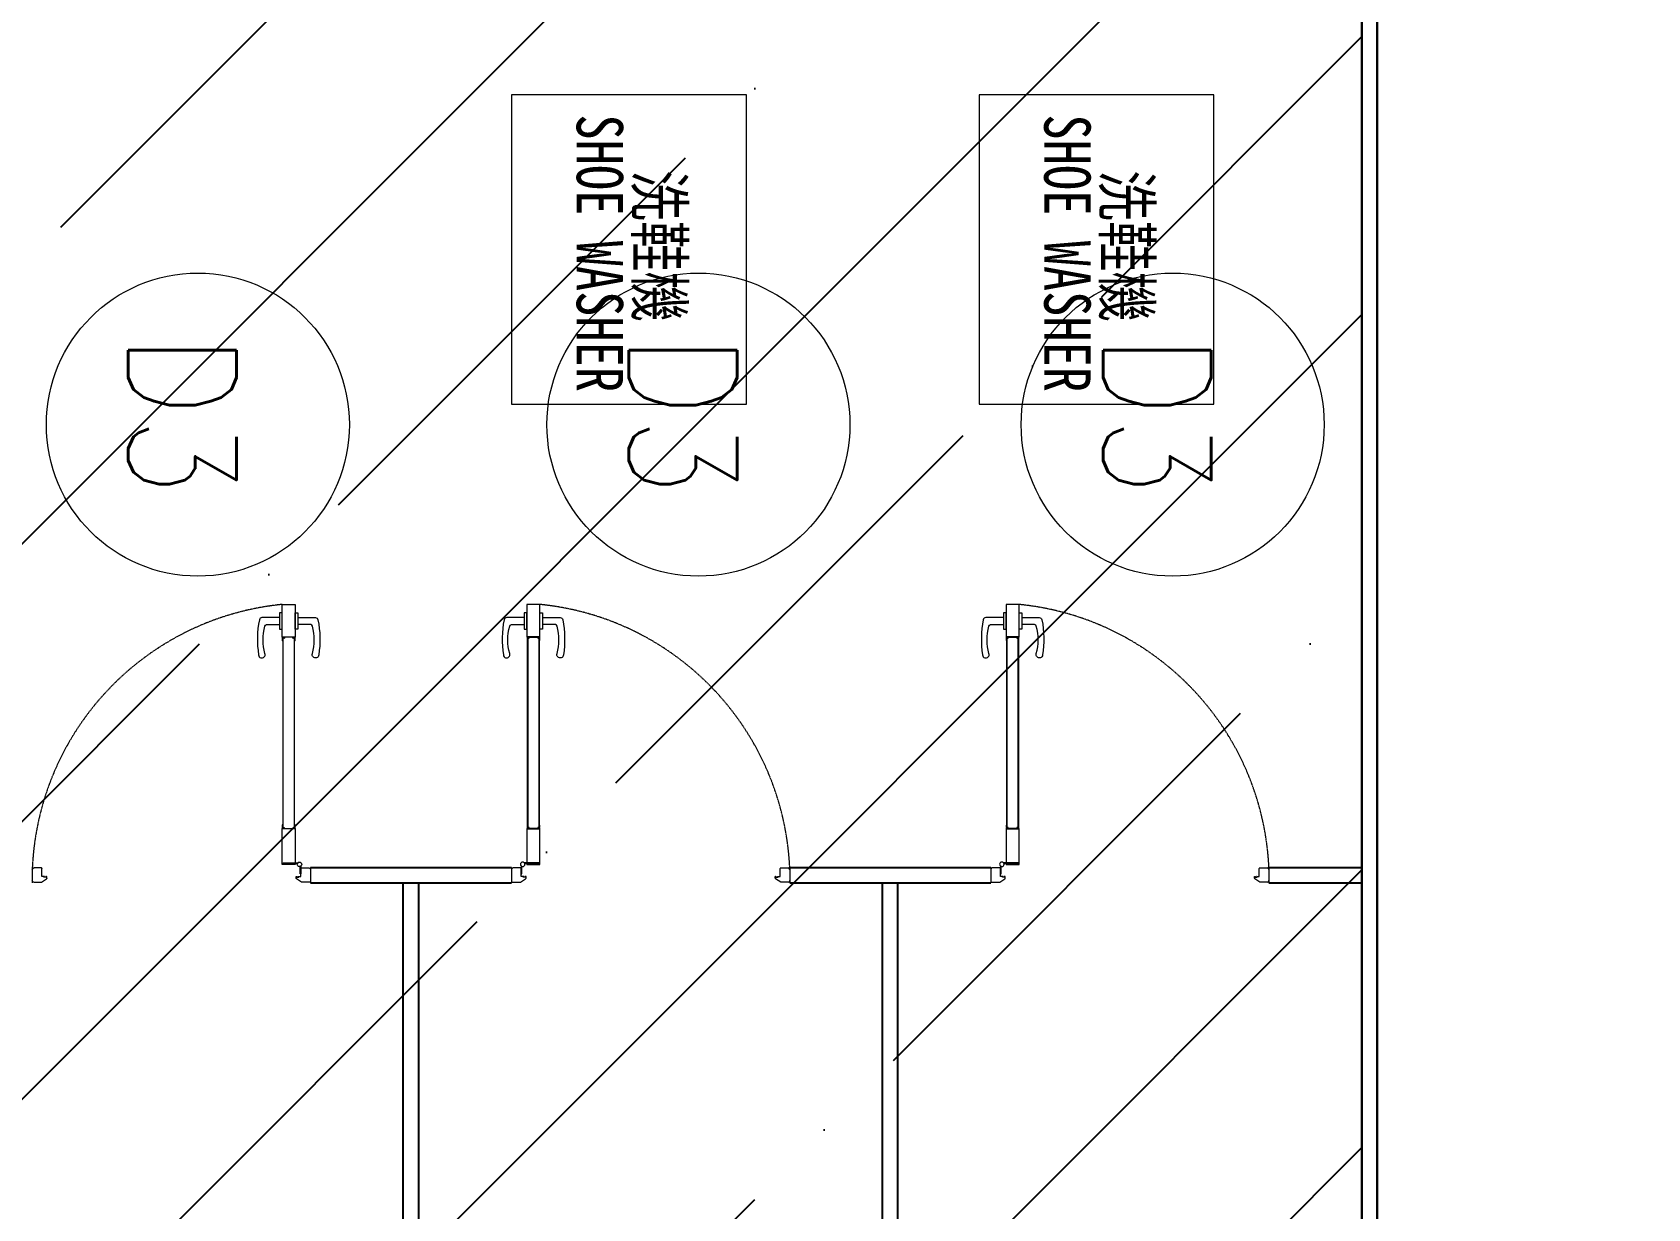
# Model space of a CAD drawing. Extents: x -15449 to 568150, y -1239737 to 53667.
# Drawn here: x 475414 to 480639, y -132039 to -128236 of the extents above; entities that cross this region are included whole.
import ezdxf
from ezdxf.enums import TextEntityAlignment as Align

# ---------------------------------------------------------------- set-up
doc = ezdxf.new("R2010")
doc.units = 0
doc.header["$LTSCALE"] = 8
doc.linetypes.add('TCP2-C-L30-E-SWG-EQ$0$TCP2-C-L30-E-SWG-EQ$0$HIDDEN', pattern=[0.3, 0.2, -0.1])
doc.layers.get('0').update_dxf_attribs({"color": 1, "linetype": 'CONTINUOUS'})
doc.layers.add('000_CTCI_CSA', color=7, linetype='CONTINUOUS')
doc.layers.add('高架地板', color=241, linetype='CONTINUOUS')
doc.layers.add('Block - Cargo Lift_dwg', color=7, linetype='CONTINUOUS', lineweight=9, true_color=0x767676)
doc.styles.add('188K-SM-03-F10-ARCH-PA-Y2257103$0$Standard', font='txt.shx', dxfattribs={"bigfont": 'chineset.shx'})
doc.styles.add('Site Area', font='arial.ttf', dxfattribs={"width": 0.8})

# ---------------------------------------------------------------- blocks, each defined once
blk = doc.blocks.new('188K-SM-03-F10-ARCH-PA-Y2257103$0$AP5A-SM-03-F20-ARCH-PA-Y2230801+Y2230803$0$把手GMT水平鎖')
blk.add_lwpolyline([(24.5, 8), (-24.5, 8), (-24.5, 0), (24.5, 0)], close=True)
blk.add_lwpolyline([(-11, 0), (-11, -40), (-10.4, -53.9, 0.327495), (-3.6, -61.8, 0.089847), (103.8, -64, 1.144881), (99.4, -44.7, -0.137079), (16.2, -44.7, -0.349357), (11, -39.6), (11, 0)], format="xyb")

msp = doc.modelspace()

# ---------------------------------------------------------------- hatches: boundary and pattern name
at = {"layer": '高架地板'}
h = msp.add_hatch(dxfattribs=at)
h.set_pattern_fill('ANSI35', color=256, scale=200)
h.paths.add_polyline_path([(479713.838, -121485.4155), (464513.6667, -121485.4155), (464519.1323, -133435.3981), (467513.5804, -133435.3967), (467513.8404, -140435.307), (473463.6699, -140435.3047), (473463.6699, -133985.4987), (479713.838, -133985.4983)])

# ---------------------------------------------------------------- linework, layer by layer
at = {"layer": '000_CTCI_CSA', "color": 8, "ltscale": 0.1, "true_color": 0x808080, "elevation": 0}
msp.add_lwpolyline([(479764.1147, -112577.0636), (509463.6678, -112577.0636), (509463.6678, -133434.7793), (512750.2089, -133434.7793), (512750.2092, -153234.7791), (483364.1147, -153234.7791), (483364.1147, -143635.4228), (479763.9769, -143635.4228), (479764.1147, -112577.0636)], dxfattribs=at)
at = {"layer": 'Block - Cargo Lift_dwg', "lineweight": -3}
for p, q in [((479713.8371, -121435.4167, 0), (479713.8383, -136935.4976, 0)), ((479763.8371, -121435.4167, 0), (479763.8383, -136935.4976, 0)), ((476313.53, -130935.4988, 0), (476963.53, -130935.4988, 0)), ((477863.53, -130935.4988, 0), (478513.53, -130935.4988, 0)), ((479413.53, -130935.4988, 0), (479713.53, -130935.4988, 0)), ((476313.53, -130985.4988, 0), (476963.53, -130985.4988, 0)), ((476613.53, -133985.4988, 0), (476613.53, -130985.4988, 0)), ((476663.53, -133985.4988, 0), (476663.53, -130985.4988, 0)), ((477863.53, -130985.4988, 0), (478513.53, -130985.4988, 0)), ((478163.53, -133985.4988, 0), (478163.53, -130985.4988, 0)), ((478213.53, -133985.4988, 0), (478213.53, -130985.4988, 0)), ((479413.53, -130985.4988, 0), (479713.53, -130985.4988, 0))]:
    msp.add_line(p, q, dxfattribs=at)
at = {"layer": 'Block - Cargo Lift_dwg', "color": 8, "true_color": 0x808080}
for p, q in [((476221.848, -130190.8901, 0), (476221.848, -130085.4988, 0)), ((476221.848, -130085.4988, 0), (476263.5872, -130085.4988, 0)), ((476263.5872, -130085.4988, 0), (476263.5872, -130190.8901, 0)), ((477055.212, -130085.4988, 0), (477013.4729, -130085.4988, 0)), ((477013.4729, -130085.4988, 0), (477013.4729, -130190.8901, 0)), ((477055.212, -130190.8901, 0), (477055.212, -130085.4988, 0)), ((478605.212, -130085.4988, 0), (478563.4729, -130085.4988, 0)), ((478563.4729, -130085.4988, 0), (478563.4729, -130190.8901, 0)), ((478605.212, -130190.8901, 0), (478605.212, -130085.4988, 0)), ((476263.5872, -130190.8901, 0), (476221.848, -130190.8901, 0)), ((476222.4741, -130202.9944, 0), (476222.4741, -130190.1596, 0)), ((476223.3688, -130204.3264, 0), (476222.534, -130203.1785, 0)), ((476222.7872, -130189.8466, 0), (476262.648, -130189.8466, 0)), ((476223.5176, -130191.4118, 0), (476223.5176, -130193.0814, 0)), ((476223.5176, -130194.7509, 0), (476223.5176, -130202.1596, 0)), ((476242.4046, -130191.0988, 0), (476223.8306, -130191.0988, 0)), ((476223.8306, -130193.3944, 0), (476228.4219, -130193.3944, 0)), ((476228.4219, -130194.4379, 0), (476223.8306, -130194.4379, 0)), ((476224.5611, -130194.4379, 0), (476223.935, -130194.4379, 0)), ((476223.935, -130194.4379, 0), (476223.935, -130806.3093, 0)), ((476223.935, -130202.577, 0), (476223.935, -130204.1422, 0)), ((476224.5611, -130806.3093, 0), (476224.5611, -130194.4379, 0)), ((476228.735, -130193.7075, 0), (476228.735, -130194.1249, 0)), ((476242.7176, -130190.7857, 0), (476242.4046, -130191.0988, 0)), ((476243.0306, -130191.0988, 0), (476242.7176, -130190.7857, 0)), ((476261.6046, -130191.0988, 0), (476243.0306, -130191.0988, 0)), ((476256.7002, -130194.1249, 0), (476256.7002, -130193.7075, 0)), ((476257.0132, -130193.3944, 0), (476261.6046, -130193.3944, 0)), ((476261.6046, -130194.4379, 0), (476257.0132, -130194.4379, 0)), ((476260.8741, -130194.4379, 0), (476260.8741, -130806.3093, 0)), ((476261.5002, -130194.4379, 0), (476260.8741, -130194.4379, 0)), ((476261.5002, -130806.3093, 0), (476261.5002, -130194.4379, 0)), ((476261.5002, -130204.1422, 0), (476261.5002, -130202.577, 0)), ((476261.9176, -130193.0814, 0), (476261.9176, -130191.4118, 0)), ((476261.9176, -130202.1596, 0), (476261.9176, -130194.7509, 0)), ((476262.9012, -130203.1785, 0), (476262.0664, -130204.3264, 0)), ((476262.9611, -130190.1596, 0), (476262.9611, -130202.9944, 0)), ((477013.4729, -130190.8901, 0), (477055.212, -130190.8901, 0)), ((477014.099, -130190.1596, 0), (477014.099, -130202.9944, 0)), ((477014.1588, -130203.1785, 0), (477014.9936, -130204.3264, 0)), ((477054.2729, -130189.8466, 0), (477014.412, -130189.8466, 0)), ((477015.1424, -130193.0814, 0), (477015.1424, -130191.4118, 0)), ((477015.1424, -130202.1596, 0), (477015.1424, -130194.7509, 0)), ((477015.4555, -130191.0988, 0), (477034.0294, -130191.0988, 0)), ((477020.0468, -130193.3944, 0), (477015.4555, -130193.3944, 0)), ((477015.4555, -130194.4379, 0), (477020.0468, -130194.4379, 0)), ((477015.5598, -130806.3093, 0), (477015.5598, -130194.4379, 0)), ((477015.5598, -130194.4379, 0), (477016.1859, -130194.4379, 0)), ((477015.5598, -130204.1422, 0), (477015.5598, -130202.577, 0)), ((477016.1859, -130194.4379, 0), (477016.1859, -130806.3093, 0)), ((477020.3598, -130194.1249, 0), (477020.3598, -130193.7075, 0)), ((477034.0294, -130191.0988, 0), (477034.3424, -130190.7857, 0)), ((477034.3424, -130190.7857, 0), (477034.6555, -130191.0988, 0)), ((477034.6555, -130191.0988, 0), (477053.2294, -130191.0988, 0)), ((477048.325, -130193.7075, 0), (477048.325, -130194.1249, 0)), ((477053.2294, -130193.3944, 0), (477048.6381, -130193.3944, 0)), ((477048.6381, -130194.4379, 0), (477053.2294, -130194.4379, 0)), ((477052.499, -130806.3093, 0), (477052.499, -130194.4379, 0)), ((477052.499, -130194.4379, 0), (477053.125, -130194.4379, 0)), ((477053.125, -130194.4379, 0), (477053.125, -130806.3093, 0)), ((477053.125, -130202.577, 0), (477053.125, -130204.1422, 0)), ((477053.5424, -130191.4118, 0), (477053.5424, -130193.0814, 0)), ((477053.5424, -130194.7509, 0), (477053.5424, -130202.1596, 0)), ((477053.6913, -130204.3264, 0), (477054.526, -130203.1785, 0)), ((477054.5859, -130202.9944, 0), (477054.5859, -130190.1596, 0)), ((478563.4729, -130190.8901, 0), (478605.212, -130190.8901, 0)), ((478564.099, -130190.1596, 0), (478564.099, -130202.9944, 0)), ((478564.1588, -130203.1785, 0), (478564.9936, -130204.3264, 0)), ((478604.2729, -130189.8466, 0), (478564.412, -130189.8466, 0)), ((478565.1424, -130193.0814, 0), (478565.1424, -130191.4118, 0)), ((478565.1424, -130202.1596, 0), (478565.1424, -130194.7509, 0)), ((478565.4555, -130191.0988, 0), (478584.0294, -130191.0988, 0)), ((478570.0468, -130193.3944, 0), (478565.4555, -130193.3944, 0)), ((478565.4555, -130194.4379, 0), (478570.0468, -130194.4379, 0)), ((478565.5598, -130806.3093, 0), (478565.5598, -130194.4379, 0)), ((478565.5598, -130194.4379, 0), (478566.1859, -130194.4379, 0)), ((478565.5598, -130204.1422, 0), (478565.5598, -130202.577, 0)), ((478566.1859, -130194.4379, 0), (478566.1859, -130806.3093, 0)), ((478570.3598, -130194.1249, 0), (478570.3598, -130193.7075, 0)), ((478584.0294, -130191.0988, 0), (478584.3424, -130190.7857, 0)), ((478584.3424, -130190.7857, 0), (478584.6555, -130191.0988, 0)), ((478584.6555, -130191.0988, 0), (478603.2294, -130191.0988, 0)), ((478598.325, -130193.7075, 0), (478598.325, -130194.1249, 0)), ((478603.2294, -130193.3944, 0), (478598.6381, -130193.3944, 0)), ((478598.6381, -130194.4379, 0), (478603.2294, -130194.4379, 0)), ((478602.499, -130806.3093, 0), (478602.499, -130194.4379, 0)), ((478602.499, -130194.4379, 0), (478603.125, -130194.4379, 0)), ((478603.125, -130194.4379, 0), (478603.125, -130806.3093, 0)), ((478603.125, -130202.577, 0), (478603.125, -130204.1422, 0)), ((478603.5424, -130191.4118, 0), (478603.5424, -130193.0814, 0)), ((478603.5424, -130194.7509, 0), (478603.5424, -130202.1596, 0)), ((478603.6913, -130204.3264, 0), (478604.526, -130203.1785, 0)), ((478604.5859, -130202.9944, 0), (478604.5859, -130190.1596, 0)), ((476221.848, -130926.1615, 0), (476221.848, -130809.8571, 0)), ((476221.848, -130809.8571, 0), (476263.5872, -130809.8571, 0)), ((476223.935, -130806.3093, 0), (476224.5611, -130806.3093, 0)), ((476260.8741, -130806.3093, 0), (476261.5002, -130806.3093, 0)), ((476263.5872, -130809.8571, 0), (476263.5872, -130926.1615, 0)), ((477055.212, -130809.8571, 0), (477013.4729, -130809.8571, 0)), ((477013.4729, -130809.8571, 0), (477013.4729, -130926.1615, 0)), ((477016.1859, -130806.3093, 0), (477015.5598, -130806.3093, 0)), ((477053.125, -130806.3093, 0), (477052.499, -130806.3093, 0)), ((477055.212, -130926.1615, 0), (477055.212, -130809.8571, 0)), ((478605.212, -130809.8571, 0), (478563.4729, -130809.8571, 0)), ((478563.4729, -130809.8571, 0), (478563.4729, -130926.1615, 0)), ((478566.1859, -130806.3093, 0), (478565.5598, -130806.3093, 0)), ((478603.125, -130806.3093, 0), (478602.499, -130806.3093, 0)), ((478605.212, -130926.1615, 0), (478605.212, -130809.8571, 0)), ((475443.2691, -130937.4988, 0), (475418.7474, -130937.4988, 0)), ((475444.8344, -130964.7162, 0), (475444.8344, -130939.064, 0)), ((476263.5872, -130926.1615, 0), (476221.848, -130926.1615, 0)), ((476224.9785, -130920.9441, 0), (476271.935, -130920.9441, 0)), ((476224.9785, -130923.5528, 0), (476224.9785, -130920.9441, 0)), ((476271.935, -130923.5528, 0), (476224.9785, -130923.5528, 0)), ((476271.935, -130920.9441, 0), (476271.935, -130923.5528, 0)), ((476279.617, -130956.3652, 0), (476279.617, -130931.2348, 0)), ((476279.617, -130931.2348, 0), (476282.2257, -130931.2348, 0)), ((476282.2257, -130931.2348, 0), (476282.2257, -130956.3652, 0)), ((476282.2257, -130964.7162, 0), (476282.2257, -130939.064, 0)), ((476283.7909, -130937.4988, 0), (476308.3126, -130937.4988, 0)), ((476993.2691, -130937.4988, 0), (476968.7474, -130937.4988, 0)), ((476997.4431, -130931.2348, 0), (476994.8344, -130931.2348, 0)), ((476994.8344, -130931.2348, 0), (476994.8344, -130956.3652, 0)), ((476994.8344, -130964.7162, 0), (476994.8344, -130939.064, 0)), ((476997.4431, -130956.3652, 0), (476997.4431, -130931.2348, 0)), ((477052.0816, -130920.9441, 0), (477005.125, -130920.9441, 0)), ((477005.125, -130920.9441, 0), (477005.125, -130923.5528, 0)), ((477005.125, -130923.5528, 0), (477052.0816, -130923.5528, 0)), ((477013.4729, -130926.1615, 0), (477055.212, -130926.1615, 0)), ((477052.0816, -130923.5528, 0), (477052.0816, -130920.9441, 0)), ((477832.2257, -130964.7162, 0), (477832.2257, -130939.064, 0)), ((477833.7909, -130937.4988, 0), (477858.3126, -130937.4988, 0)), ((478543.2691, -130937.4988, 0), (478518.7474, -130937.4988, 0)), ((478547.4431, -130931.2348, 0), (478544.8344, -130931.2348, 0)), ((478544.8344, -130931.2348, 0), (478544.8344, -130956.3652, 0)), ((478544.8344, -130964.7162, 0), (478544.8344, -130939.064, 0)), ((478547.4431, -130956.3652, 0), (478547.4431, -130931.2348, 0)), ((478602.0816, -130920.9441, 0), (478555.125, -130920.9441, 0)), ((478555.125, -130920.9441, 0), (478555.125, -130923.5528, 0)), ((478555.125, -130923.5528, 0), (478602.0816, -130923.5528, 0)), ((478563.4729, -130926.1615, 0), (478605.212, -130926.1615, 0)), ((478602.0816, -130923.5528, 0), (478602.0816, -130920.9441, 0)), ((479382.2257, -130964.7162, 0), (479382.2257, -130939.064, 0)), ((479383.7909, -130937.4988, 0), (479408.3126, -130937.4988, 0)), ((475413.53, -130942.7162, 0), (475413.53, -130978.2814, 0)), ((475418.7474, -130983.4988, 0), (475442.784, -130983.4988, 0)), ((475442.784, -130983.4988, 0), (475459.2865, -130972.6588, 0)), ((475452.9735, -130964.7162, 0), (475444.8344, -130964.7162, 0)), ((475451.3039, -130965.7596, 0), (475452.9735, -130965.7596, 0)), ((475451.3039, -130967.7422, 0), (475451.3039, -130965.7596, 0)), ((475459.2344, -130967.7422, 0), (475451.3039, -130967.7422, 0)), ((475459.9648, -130964.7162, 0), (475457.5648, -130964.7162, 0)), ((475457.5648, -130965.7596, 0), (475459.2344, -130965.7596, 0)), ((475459.2344, -130965.7596, 0), (475459.2344, -130967.7422, 0)), ((475460.4865, -130970.1944, 0), (475460.4865, -130965.2379, 0)), ((476266.5735, -130970.1944, 0), (476266.5735, -130965.2379, 0)), ((476267.0952, -130964.7162, 0), (476269.4952, -130964.7162, 0)), ((476284.276, -130983.4988, 0), (476267.7735, -130972.6588, 0)), ((476269.4952, -130965.7596, 0), (476267.8257, -130965.7596, 0)), ((476267.8257, -130965.7596, 0), (476267.8257, -130967.7422, 0)), ((476267.8257, -130967.7422, 0), (476275.7561, -130967.7422, 0)), ((476274.0865, -130964.7162, 0), (476282.2257, -130964.7162, 0)), ((476275.7561, -130965.7596, 0), (476274.0865, -130965.7596, 0)), ((476275.7561, -130967.7422, 0), (476275.7561, -130965.7596, 0)), ((476282.2257, -130956.3652, 0), (476279.617, -130956.3652, 0)), ((476308.3126, -130983.4988, 0), (476284.276, -130983.4988, 0)), ((476313.53, -130942.7162, 0), (476313.53, -130978.2814, 0)), ((476963.53, -130942.7162, 0), (476963.53, -130978.2814, 0)), ((476968.7474, -130983.4988, 0), (476992.784, -130983.4988, 0)), ((476992.784, -130983.4988, 0), (477009.2865, -130972.6588, 0)), ((476994.8344, -130956.3652, 0), (476997.4431, -130956.3652, 0)), ((477002.9735, -130964.7162, 0), (476994.8344, -130964.7162, 0)), ((477001.3039, -130967.7422, 0), (477001.3039, -130965.7596, 0)), ((477001.3039, -130965.7596, 0), (477002.9735, -130965.7596, 0)), ((477009.2344, -130967.7422, 0), (477001.3039, -130967.7422, 0)), ((477009.9648, -130964.7162, 0), (477007.5648, -130964.7162, 0)), ((477007.5648, -130965.7596, 0), (477009.2344, -130965.7596, 0)), ((477009.2344, -130965.7596, 0), (477009.2344, -130967.7422, 0)), ((477010.4865, -130970.1944, 0), (477010.4865, -130965.2379, 0)), ((477816.5735, -130970.1944, 0), (477816.5735, -130965.2379, 0)), ((477817.0952, -130964.7162, 0), (477819.4952, -130964.7162, 0)), ((477834.276, -130983.4988, 0), (477817.7735, -130972.6588, 0)), ((477817.8257, -130965.7596, 0), (477817.8257, -130967.7422, 0)), ((477819.4952, -130965.7596, 0), (477817.8257, -130965.7596, 0)), ((477817.8257, -130967.7422, 0), (477825.7561, -130967.7422, 0)), ((477824.0865, -130964.7162, 0), (477832.2257, -130964.7162, 0)), ((477825.7561, -130965.7596, 0), (477824.0865, -130965.7596, 0)), ((477825.7561, -130967.7422, 0), (477825.7561, -130965.7596, 0)), ((477858.3126, -130983.4988, 0), (477834.276, -130983.4988, 0)), ((477863.53, -130942.7162, 0), (477863.53, -130978.2814, 0)), ((478513.53, -130942.7162, 0), (478513.53, -130978.2814, 0)), ((478518.7474, -130983.4988, 0), (478542.784, -130983.4988, 0)), ((478542.784, -130983.4988, 0), (478559.2865, -130972.6588, 0)), ((478544.8344, -130956.3652, 0), (478547.4431, -130956.3652, 0)), ((478552.9735, -130964.7162, 0), (478544.8344, -130964.7162, 0)), ((478551.3039, -130967.7422, 0), (478551.3039, -130965.7596, 0)), ((478551.3039, -130965.7596, 0), (478552.9735, -130965.7596, 0)), ((478559.2344, -130967.7422, 0), (478551.3039, -130967.7422, 0)), ((478559.9648, -130964.7162, 0), (478557.5648, -130964.7162, 0)), ((478557.5648, -130965.7596, 0), (478559.2344, -130965.7596, 0)), ((478559.2344, -130965.7596, 0), (478559.2344, -130967.7422, 0)), ((478560.4865, -130970.1944, 0), (478560.4865, -130965.2379, 0)), ((479366.5735, -130970.1944, 0), (479366.5735, -130965.2379, 0)), ((479367.0952, -130964.7162, 0), (479369.4952, -130964.7162, 0)), ((479384.276, -130983.4988, 0), (479367.7735, -130972.6588, 0)), ((479367.8257, -130965.7596, 0), (479367.8257, -130967.7422, 0)), ((479369.4952, -130965.7596, 0), (479367.8257, -130965.7596, 0)), ((479367.8257, -130967.7422, 0), (479375.7561, -130967.7422, 0)), ((479374.0865, -130964.7162, 0), (479382.2257, -130964.7162, 0)), ((479375.7561, -130965.7596, 0), (479374.0865, -130965.7596, 0)), ((479375.7561, -130967.7422, 0), (479375.7561, -130965.7596, 0)), ((479408.3126, -130983.4988, 0), (479384.276, -130983.4988, 0)), ((479413.53, -130942.7162, 0), (479413.53, -130978.2814, 0))]:
    msp.add_line(p, q, dxfattribs=at)
at = {"layer": 'Block - Cargo Lift_dwg', "color": 8, "ltscale": 0.1, "true_color": 0x808080, "elevation": 0}
msp.add_lwpolyline([(479764.1147, -134885.4988), (473463.6678, -134885.4988), (473463.67, -140485.2981), (464463.67, -140485.2981), (464463.6678, -121435.4167), (479764.1147, -121435.4167), (479764.1147, -134885.4988)], dxfattribs=at)
at = {"layer": 'Block - Cargo Lift_dwg', "color": 8, "true_color": 0x808080, "elevation": 0}
for points in [[(467513.817, -140385.1853), (467513.5837, -140385.1854), (467513.8404, -140435.307), (473463.6699, -140435.3047), (473463.6699, -133985.4987), (479713.53, -133985.4987), (479713.8371, -121485.4155), (464513.6667, -121485.4182), (464519.1323, -133435.3981), (467513.5804, -133435.2868), (467513.817, -140385.1853)], [(464513.6667, -121485.4182), (464519.1323, -133435.3981), (467513.5804, -133435.3967), (467513.8404, -140435.307), (473463.6699, -140435.3047), (473463.6699, -133985.4987), (479713.838, -133985.4983), (479713.838, -121485.4155), (464513.6667, -121485.4155)], [(475413.53, -130935.4988), (475413.53, -130985.4988)], [(476313.53, -130935.4988), (476313.53, -130985.4988)], [(476963.53, -130935.4988), (476963.53, -130985.4988)], [(477863.53, -130935.4988), (477863.53, -130985.4988)], [(478513.53, -130935.4988), (478513.53, -130985.4988)], [(479413.53, -130935.4988), (479413.53, -130985.4988)]]:
    msp.add_lwpolyline(points, dxfattribs=at)
at = {"layer": 'Block - Cargo Lift_dwg', "color": 8, "ltscale": 2, "true_color": 0x808080, "elevation": 0}
for points in [[(476963.53, -129437.4466), (477723.53, -129437.4466), (477723.53, -128437.4466), (476963.53, -128437.4466)], [(478475.754, -129437.4466), (479235.754, -129437.4466), (479235.754, -128437.4466), (478475.754, -128437.4466)]]:
    msp.add_lwpolyline(points, close=True, dxfattribs=at)
at = {"layer": 'Block - Cargo Lift_dwg', "color": 8, "true_color": 0x808080, "elevation": 0}
for points in [[(476242.7176, -130809.9615), (476243.0306, -130809.6484), (476261.6046, -130809.6484, 0.414213562), (476261.9176, -130809.3354), (476261.9176, -130807.6658, 0.414213562), (476261.6046, -130807.3528), (476257.0132, -130807.3528, -0.414213562), (476256.7002, -130807.0397), (476256.7002, -130806.6223, -0.414213562), (476257.0132, -130806.3093), (476261.6046, -130806.3093, 0.414213562), (476261.9176, -130805.9963), (476261.9176, -130798.5876, 0.414213562), (476261.7089, -130798.3789), (476261.7089, -130798.3789, -0.414213562), (476261.5002, -130798.1702), (476261.5002, -130796.605, -0.726360057), (476262.0664, -130796.4208), (476262.9012, -130797.5687, -0.158506878), (476262.9611, -130797.7528), (476262.9611, -130810.5876, -0.414213562), (476262.648, -130810.9006), (476222.7872, -130810.9006, -0.414213562), (476222.4741, -130810.5876), (476222.4741, -130797.7528, -0.158506878), (476222.534, -130797.5687), (476223.3688, -130796.4208, -0.726360057), (476223.935, -130796.605), (476223.935, -130798.1702, -0.414213562), (476223.7263, -130798.3789, 0.414213562), (476223.5176, -130798.5876), (476223.5176, -130805.9963, 0.414213562), (476223.8306, -130806.3093), (476228.4219, -130806.3093, -0.414213562), (476228.735, -130806.6223), (476228.735, -130807.0397, -0.414213562), (476228.4219, -130807.3528), (476223.8306, -130807.3528, 0.414213562), (476223.5176, -130807.6658), (476223.5176, -130809.3354, 0.414213562), (476223.8306, -130809.6484), (476242.4046, -130809.6484)], [(477034.3424, -130809.9615), (477034.0294, -130809.6484), (477015.4555, -130809.6484, -0.414213562), (477015.1424, -130809.3354), (477015.1424, -130807.6658, -0.414213562), (477015.4555, -130807.3528), (477020.0468, -130807.3528, 0.414213562), (477020.3598, -130807.0397), (477020.3598, -130806.6224, 0.414213562), (477020.0468, -130806.3093), (477015.4555, -130806.3093, -0.414213562), (477015.1424, -130805.9963), (477015.1424, -130798.5876, -0.414213562), (477015.3511, -130798.3789), (477015.3511, -130798.3789, 0.414213562), (477015.5598, -130798.1702), (477015.5598, -130796.605, 0.726360057), (477014.9936, -130796.4208), (477014.1588, -130797.5687, 0.158506878), (477014.099, -130797.7528), (477014.099, -130810.5876, 0.414213562), (477014.412, -130810.9006), (477054.2729, -130810.9006, 0.414213562), (477054.5859, -130810.5876), (477054.5859, -130797.7528, 0.158506878), (477054.526, -130797.5687), (477053.6913, -130796.4208, 0.726360057), (477053.125, -130796.605), (477053.125, -130798.1702, 0.414213562), (477053.3337, -130798.3789, -0.414213562), (477053.5424, -130798.5876), (477053.5424, -130805.9963, -0.414213562), (477053.2294, -130806.3093), (477048.6381, -130806.3093, 0.414213562), (477048.325, -130806.6224), (477048.325, -130807.0397, 0.414213562), (477048.6381, -130807.3528), (477053.2294, -130807.3528, -0.414213562), (477053.5424, -130807.6658), (477053.5424, -130809.3354, -0.414213562), (477053.2294, -130809.6484), (477034.6555, -130809.6484)], [(478584.3424, -130809.9615), (478584.0294, -130809.6484), (478565.4555, -130809.6484, -0.414213562), (478565.1424, -130809.3354), (478565.1424, -130807.6658, -0.414213562), (478565.4555, -130807.3528), (478570.0468, -130807.3528, 0.414213562), (478570.3598, -130807.0397), (478570.3598, -130806.6224, 0.414213562), (478570.0468, -130806.3093), (478565.4555, -130806.3093, -0.414213562), (478565.1424, -130805.9963), (478565.1424, -130798.5876, -0.414213562), (478565.3511, -130798.3789), (478565.3511, -130798.3789, 0.414213562), (478565.5598, -130798.1702), (478565.5598, -130796.605, 0.726360057), (478564.9936, -130796.4208), (478564.1588, -130797.5687, 0.158506878), (478564.099, -130797.7528), (478564.099, -130810.5876, 0.414213562), (478564.412, -130810.9006), (478604.2729, -130810.9006, 0.414213562), (478604.5859, -130810.5876), (478604.5859, -130797.7528, 0.158506878), (478604.526, -130797.5687), (478603.6913, -130796.4208, 0.726360057), (478603.125, -130796.605), (478603.125, -130798.1702, 0.414213562), (478603.3337, -130798.3789, -0.414213562), (478603.5424, -130798.5876), (478603.5424, -130805.9963, -0.414213562), (478603.2294, -130806.3093), (478598.6381, -130806.3093, 0.414213562), (478598.325, -130806.6224), (478598.325, -130807.0397, 0.414213562), (478598.6381, -130807.3528), (478603.2294, -130807.3528, -0.414213562), (478603.5424, -130807.6658), (478603.5424, -130809.3354, -0.414213562), (478603.2294, -130809.6484), (478584.6555, -130809.6484)]]:
    msp.add_lwpolyline(points, format="xyb", close=True, dxfattribs=at)
at = {"layer": 'Block - Cargo Lift_dwg', "color": 8, "true_color": 0x808080}
for centre in [(475949, -129504, 0), (477568, -129504, 0), (479102, -129504, 0)]:
    msp.add_circle(centre, 490, dxfattribs=at)
at = {"layer": 'Block - Cargo Lift_dwg', "color": 8, "linetype": 'TCP2-C-L30-E-SWG-EQ$0$TCP2-C-L30-E-SWG-EQ$0$HIDDEN', "true_color": 0x808080}
for centre, start, end in [((476310.3516, -130979.0024, 0), 95.6568272, 177.2228365), ((476966.7084, -130979.0024, 0), 2.7771635, 84.3431728), ((478516.7084, -130979.0024, 0), 2.7771635, 84.3431728)]:
    msp.add_arc(centre, 897.8761, start, end, dxfattribs=at)
at = {"layer": 'Block - Cargo Lift_dwg', "color": 8, "true_color": 0x808080}
for centre, radius, start, end in [((476222.7872, -130190.1596, 0), 0.313, 90.0000102, 180.0000102), ((476222.7872, -130202.9944, 0), 0.313, 180.0000051, 216.0273792), ((476223.6219, -130204.1422, 0), 0.313, 216.0273643, 359.9999898), ((476223.8306, -130191.4118, 0), 0.313, 90.0000102, 180.0000102), ((476223.8306, -130193.0814, 0), 0.313, 179.9999898, 269.9999898), ((476223.8306, -130194.7509, 0), 0.313, 89.9999829, 179.9999829), ((476223.7263, -130202.1596, 0), 0.2087, 180.0000154, 270.0000154), ((476223.7263, -130202.577, 0), 0.2087, 359.9999795, 89.9999795), ((476228.4219, -130193.7075, 0), 0.313, 0.0000137, 90.0000137), ((476228.4219, -130194.1249, 0), 0.313, 270.0000137, 0.0000137), ((476257.0132, -130193.7075, 0), 0.313, 89.9999829, 179.9999829), ((476257.0132, -130194.1249, 0), 0.313, 179.9999898, 269.9999898), ((476261.7089, -130202.577, 0), 0.2087, 90.0000256, 180.0000256), ((476261.8132, -130204.1422, 0), 0.313, 180.0000085, 323.9726354), ((476261.6046, -130191.4118, 0), 0.313, 359.9999898, 89.9999898), ((476261.6046, -130193.0814, 0), 0.313, 270.0000102, 0.0000102), ((476261.6046, -130194.7509, 0), 0.313, 0.0000171, 90.0000171), ((476261.7089, -130202.1596, 0), 0.2087, 269.9999846, 359.9999846), ((476262.648, -130190.1596, 0), 0.313, 359.9999898, 89.9999898), ((476262.648, -130202.9944, 0), 0.313, 323.9726208, 359.9999949), ((477014.412, -130190.1596, 0), 0.313, 90.0000102, 180.0000102), ((477014.412, -130202.9944, 0), 0.313, 180.0000051, 216.0273792), ((477015.2468, -130204.1422, 0), 0.313, 216.0273646, 359.9999915), ((477015.4555, -130191.4118, 0), 0.313, 90.0000102, 180.0000102), ((477015.4555, -130193.0814, 0), 0.313, 179.9999898, 269.9999898), ((477015.4555, -130194.7509, 0), 0.313, 89.9999829, 179.9999829), ((477015.3511, -130202.1596, 0), 0.2087, 180.0000154, 270.0000154), ((477015.3511, -130202.577, 0), 0.2087, 359.9999744, 89.9999744), ((477020.0468, -130193.7075, 0), 0.313, 0.0000171, 90.0000171), ((477020.0468, -130194.1249, 0), 0.313, 270.0000102, 0.0000102), ((477048.6381, -130193.7075, 0), 0.313, 89.9999863, 179.9999863), ((477048.6381, -130194.1249, 0), 0.313, 179.9999863, 269.9999863), ((477053.3337, -130202.577, 0), 0.2087, 90.0000205, 180.0000205), ((477053.4381, -130204.1422, 0), 0.313, 180.0000102, 323.9726357), ((477053.2294, -130191.4118, 0), 0.313, 359.9999898, 89.9999898), ((477053.2294, -130193.0814, 0), 0.313, 270.0000102, 0.0000102), ((477053.2294, -130194.7509, 0), 0.313, 0.0000171, 90.0000171), ((477053.3337, -130202.1596, 0), 0.2087, 269.9999846, 359.9999846), ((477054.2729, -130190.1596, 0), 0.313, 359.9999898, 89.9999898), ((477054.2729, -130202.9944, 0), 0.313, 323.9726208, 359.9999949), ((478564.412, -130190.1596, 0), 0.313, 90.0000102, 180.0000102), ((478564.412, -130202.9944, 0), 0.313, 180.0000051, 216.0273792), ((478565.2468, -130204.1422, 0), 0.313, 216.0273646, 359.9999915), ((478565.4555, -130191.4118, 0), 0.313, 90.0000102, 180.0000102), ((478565.4555, -130193.0814, 0), 0.313, 179.9999898, 269.9999898), ((478565.4555, -130194.7509, 0), 0.313, 89.9999829, 179.9999829), ((478565.3511, -130202.1596, 0), 0.2087, 180.0000154, 270.0000154), ((478565.3511, -130202.577, 0), 0.2087, 359.9999744, 89.9999744), ((478570.0468, -130193.7075, 0), 0.313, 0.0000171, 90.0000171), ((478570.0468, -130194.1249, 0), 0.313, 270.0000102, 0.0000102), ((478598.6381, -130193.7075, 0), 0.313, 89.9999863, 179.9999863), ((478598.6381, -130194.1249, 0), 0.313, 179.9999863, 269.9999863), ((478603.3337, -130202.577, 0), 0.2087, 90.0000205, 180.0000205), ((478603.4381, -130204.1422, 0), 0.313, 180.0000102, 323.9726357), ((478603.2294, -130191.4118, 0), 0.313, 359.9999898, 89.9999898), ((478603.2294, -130193.0814, 0), 0.313, 270.0000102, 0.0000102), ((478603.2294, -130194.7509, 0), 0.313, 0.0000171, 90.0000171), ((478603.3337, -130202.1596, 0), 0.2087, 269.9999846, 359.9999846), ((478604.2729, -130190.1596, 0), 0.313, 359.9999898, 89.9999898), ((478604.2729, -130202.9944, 0), 0.313, 323.9726208, 359.9999949)]:
    msp.add_arc(centre, radius, start, end, dxfattribs=at)
at = {"layer": 'Block - Cargo Lift_dwg', "color": 8, "true_color": 0x808080, "extrusion": (-9.86076e-32, -1.3636e-31, -1)}
for centre, major_axis, start_param, end_param in [((475418.7474, -130942.7162, 0), (3.6893, -3.6893), 2.356194491, 3.926990817), ((475443.2691, -130939.064, 0), (1.1068, -1.1068), -2.35619449, -0.785398163), ((476283.7909, -130939.064, 0), (-1.1068, -1.1068), 7.068583471, 8.639379797), ((476308.3126, -130942.7162, 0), (-3.6893, -3.6893), 2.35619449, 3.926990816), ((475418.7474, -130978.2814, 0), (-3.6893, -3.6893), -0.785398163, 0.785398163), ((475452.9735, -130965.2379, 0), (-0.3689, -0.3689), 2.35619449, 5.497787144), ((475457.5648, -130965.2379, 0), (-0.3689, -0.3689), -0.785398163, 2.35619449), ((475457.3561, -130970.1944, 0), (2.2136, -2.2136), -0.785398164, 0.120902764), ((475459.9648, -130965.2379, 0), (0.3689, -0.3689), -2.35619449, -0.785398163), ((476267.0952, -130965.2379, 0), (-0.3689, -0.3689), 7.068583471, 8.639379797), ((476269.7039, -130970.1944, 0), (-2.2136, -2.2136), 6.162282543, 7.068583471), ((476269.4952, -130965.2379, 0), (0.3689, -0.3689), 3.926990817, 7.068583471), ((476274.0865, -130965.2379, 0), (0.3689, -0.3689), 0.785398163, 3.926990817), ((476308.3126, -130978.2814, 0), (3.6893, -3.6893), 5.497787144, 7.068583471)]:
    msp.add_ellipse(centre, major_axis=major_axis, ratio=1, start_param=start_param, end_param=end_param, dxfattribs=at)
at = {"layer": 'Block - Cargo Lift_dwg', "color": 8, "true_color": 0x808080}
for centre, major_axis, start_param, end_param in [((476277.53, -130925.6397, 0), (5.165, 5.165), 5.497787144, 11.780972451), ((476968.7474, -130942.7162, 0), (3.6893, -3.6893), 2.35619449, 3.926990816), ((476993.2691, -130939.064, 0), (1.1068, -1.1068), 7.068583471, 8.639379797), ((477833.7909, -130939.064, 0), (-1.1068, -1.1068), -2.35619449, -0.785398163), ((477858.3126, -130942.7162, 0), (-3.6893, -3.6893), 2.356194491, 3.926990817), ((478518.7474, -130942.7162, 0), (3.6893, -3.6893), 2.35619449, 3.926990816), ((478543.2691, -130939.064, 0), (1.1068, -1.1068), 7.068583471, 8.639379797), ((479383.7909, -130939.064, 0), (-1.1068, -1.1068), -2.35619449, -0.785398163), ((479408.3126, -130942.7162, 0), (-3.6893, -3.6893), 2.356194491, 3.926990817), ((476968.7474, -130978.2814, 0), (-3.6893, -3.6893), 5.497787144, 7.068583471), ((477002.9735, -130965.2379, 0), (-0.3689, -0.3689), 0.785398163, 3.926990817), ((477007.5648, -130965.2379, 0), (-0.3689, -0.3689), 3.926990817, 7.068583471), ((477007.3561, -130970.1944, 0), (2.2136, -2.2136), 6.162282543, 7.068583471), ((477009.9648, -130965.2379, 0), (0.3689, -0.3689), 7.068583471, 8.639379797), ((477817.0952, -130965.2379, 0), (-0.3689, -0.3689), -2.35619449, -0.785398163), ((477819.7039, -130970.1944, 0), (-2.2136, -2.2136), -0.785398164, 0.120902764), ((477819.4952, -130965.2379, 0), (0.3689, -0.3689), -0.785398163, 2.35619449), ((477824.0865, -130965.2379, 0), (0.3689, -0.3689), 2.35619449, 5.497787144), ((477858.3126, -130978.2814, 0), (3.6893, -3.6893), -0.785398163, 0.785398163), ((478518.7474, -130978.2814, 0), (-3.6893, -3.6893), 5.497787144, 7.068583471), ((478552.9735, -130965.2379, 0), (-0.3689, -0.3689), 0.785398163, 3.926990817), ((478557.5648, -130965.2379, 0), (-0.3689, -0.3689), 3.926990817, 7.068583471), ((478557.3561, -130970.1944, 0), (2.2136, -2.2136), 6.162282543, 7.068583471), ((478559.9648, -130965.2379, 0), (0.3689, -0.3689), 7.068583471, 8.639379797), ((479367.0952, -130965.2379, 0), (-0.3689, -0.3689), -2.35619449, -0.785398163), ((479369.7039, -130970.1944, 0), (-2.2136, -2.2136), -0.785398164, 0.120902764), ((479369.4952, -130965.2379, 0), (0.3689, -0.3689), -0.785398163, 2.35619449), ((479374.0865, -130965.2379, 0), (0.3689, -0.3689), 2.35619449, 5.497787144), ((479408.3126, -130978.2814, 0), (3.6893, -3.6893), -0.785398163, 0.785398163)]:
    msp.add_ellipse(centre, major_axis=major_axis, ratio=1, start_param=start_param, end_param=end_param, dxfattribs=at)
at = {"layer": 'Block - Cargo Lift_dwg', "color": 8, "true_color": 0x808080, "extrusion": (9.86076e-32, -1.3636e-31, -1)}
for centre in [(476999.53, -130925.6397, 0), (478549.53, -130925.6397, 0)]:
    msp.add_ellipse(centre, major_axis=(-5.165, 5.165), ratio=1, start_param=5.497787144, end_param=11.780972451, dxfattribs=at)
at = {"layer": '高架地板', "lineweight": -3, "elevation": 0}
msp.add_lwpolyline([(464513.6667, -121485.4182), (464519.1323, -133435.3981), (467513.5804, -133435.3967), (467513.8404, -140435.307), (473463.6699, -140435.3047), (473463.6699, -133985.4987), (479713.838, -133985.4983), (479713.838, -121485.4155), (464513.6667, -121485.4155)], dxfattribs=at)

# ---------------------------------------------------------------- block references
at = {"layer": 'Block - Cargo Lift_dwg', "color": 8, "true_color": 0x808080, "yscale": 1.05882352931992, "zscale": 1.05882352931992}
for p, xscale, rotation in [((476213.3774, -130138.9694, 0), 1.05882352931992, 270), ((476272.0578, -130138.9694, 0), -1.05882352931992, 90), ((477005.0023, -130138.9694, 0), 1.05882352931992, 270), ((477063.6826, -130138.9694, 0), -1.05882352931992, 90), ((478555.0023, -130138.9694, 0), 1.05882352931992, 270), ((478613.6826, -130138.9694, 0), -1.05882352931992, 90)]:
    msp.add_blockref('188K-SM-03-F10-ARCH-PA-Y2257103$0$AP5A-SM-03-F20-ARCH-PA-Y2230801+Y2230803$0$把手GMT水平鎖', p, dxfattribs=dict(at, xscale=xscale, rotation=rotation))

# ---------------------------------------------------------------- texts
at = {"layer": 'Block - Cargo Lift_dwg', "color": 8, "true_color": 0x808080, "style": '188K-SM-03-F10-ARCH-PA-Y2257103$0$Standard', "width": 0.85}
for p in [(475899, -129473.2021, 0), (477518, -129473.2021, 0), (479052, -129473.2021, 0)]:
    msp.add_text('D3', height=350, rotation=270, dxfattribs=at).set_placement(p, align=Align.MIDDLE)
at = {"layer": 'Block - Cargo Lift_dwg', "color": 8, "true_color": 0x808080, "char_height": 150, "width": 3932.66432, "attachment_point": 8, "rotation": 270, "style": 'Site Area'}
for s, insert in [('{\\fSimSun|b1|i0|c0|p2;SHOE WASHER}', (477172, -128950)), ('{\\fSimSun|b1|i0|c0|p2;SHOE WASHER}', (478684.224, -128950)), ('{\\fSimSun|b1|i0|c134|p2;洗鞋\\fSimSun|b1|i0|c136|p2;機}', (477350, -128927, 0)), ('{\\fSimSun|b1|i0|c134|p2;洗鞋\\fSimSun|b1|i0|c136|p2;機}', (478862.224, -128927, 0))]:
    msp.add_mtext(s, dxfattribs=dict(at, insert=insert))

doc.saveas('drawing.dxf')
